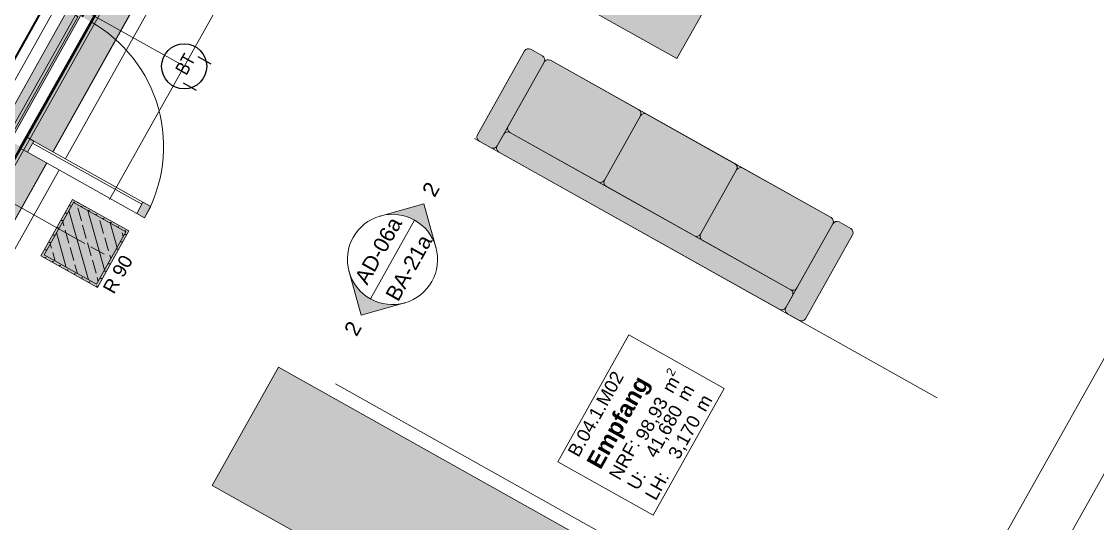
# Model space of a CAD drawing. Header units: metres. Extents: x -36 to 59, y 39 to 183.
# Drawn here: x -17.32 to -10.17, y 125.76 to 129.1 of the extents above; entities that cross this region are included whole.
import ezdxf

# ---------------------------------------------------------------- set-up
doc = ezdxf.new("R2010")
doc.units = ezdxf.units.M
doc.header["$MEASUREMENT"] = 0
for name, pattern in [('Achse', [0.0023, 0.0015, -0.0008]), ('Punktlinie', [0.0035, 0, -0.0035]), ('Strichlinie-über-Schnitt', [0.0023, 0.0008, -0.0015]), ('Strichlinie_ eng', [0.0023, 0.0015, -0.0008]), ('Strichpunktlinie', [0.006703, 0.003528, -0.001764, 0, -0.001411]), ('Wipeout_Contour', [1, 0, -1])]:
    doc.linetypes.add(name, pattern=pattern)
for name, color, linetype in [('00  Raster', 7, 'Continuous'), ('00  Raster Ausbau', 7, 'Continuous'), ('10  Decken', 7, 'Continuous'), ('10  Fassade', 7, 'Continuous'), ('10  Fassade_Deckschraffur', 7, 'Continuous'), ('10  Fassade_Schnittschraffur', 7, 'Continuous'), ('10  Stützen', 7, 'Continuous'), ('10  Stützen_Schnittschraffur', 7, 'Continuous'), ('10  Wand Massiv_Deckschraffur', 7, 'Continuous'), ('10  Wand Massiv_Fenster', 7, 'Continuous'), ('20  Absturzsicherung', 7, 'Continuous'), ('20  Möbel', 7, 'Continuous'), ('20  Möbel_Deckschraffur', 7, 'Continuous'), ('20  TGA - Revi+BT', 7, 'Continuous'), ('20  Wand Leichtbau', 7, 'Continuous'), ('40  Text Brandschutz', 7, 'Continuous'), ('40 Text Ausbau 1_50', 7, 'Continuous'), ('50  NUF - Raumstempel', 7, 'Continuous'), ('50 NUF - Raumstempel MIETERAUSBAU', 7, 'Continuous'), ('Neubau_20  Boden Aufbauten', 7, 'Continuous'), ('Neubau_20  Decke Abhangdecke', 7, 'Continuous'), ('Neubau_20  TGA - Revi+BT', 7, 'Continuous'), ('Neubau_40 Text Ausbau 1_50', 7, 'Continuous'), ('Neubau_50 NUF - Raumstempel MIETERAUSBAU', 7, 'Continuous')]:
    doc.layers.add(name, color=color, linetype=linetype)
doc.styles.add('ERSTELLTER_STIL_1', font='')
doc.styles.add('ERSTELLTER_STIL_2', font='')
doc.styles.add('ERSTELLTER_STIL_3', font='')
doc.styles.get('ERSTELLTER_STIL_1').set_extended_font_data('Arial')
doc.styles.get('ERSTELLTER_STIL_2').set_extended_font_data('Arial', bold=True)
doc.styles.get('ERSTELLTER_STIL_3').set_extended_font_data('Arial Narrow')

msp = doc.modelspace()

# ---------------------------------------------------------------- linework, layer by layer
at = {"layer": 'Neubau_20  Boden Aufbauten', "color": 7, "linetype": 'Continuous', "lineweight": 13, "ltscale": 1000, "flags": 128}
msp.add_lwpolyline([(-5.8407, 133.7342), (-11.8253, 137.0874), (-11.8069, 137.1201), (-12.0559, 137.2596), (-18.6544, 125.4821), (-16.3427, 124.1868), (-16.6653, 123.611), (-16.8022, 123.6878), (-20.9522, 116.2812), (-16.9374, 114.0317)], dxfattribs=at)
at = {"layer": 'Neubau_50 NUF - Raumstempel MIETERAUSBAU', "color": 7, "linetype": 'Continuous', "lineweight": 13, "ltscale": 1000}
msp.add_line((-13.755, 126.1698), (-13.121, 125.8145), dxfattribs=at)

# ---------------------------------------------------------------- texts
at = {"layer": '50 NUF - Raumstempel MIETERAUSBAU', "color": 7, "linetype": 'Continuous', "lineweight": 18, "char_height": 0.0875, "attachment_point": 1, "rotation": 60.73796, "style": 'ERSTELLTER_STIL_1'}
for s, insert in [('\\A1;{\\pqj;\\pt0;\\fArial|b0|i0|c0|p38;U: }', (-13.3002, 126.0163)), ('\\A1;{\\pqj;\\pt0;\\fArial|b0|i0|c0|p38;LH: }', (-13.1803, 125.9491))]:
    msp.add_mtext(s, dxfattribs=dict(at, insert=insert))

# ---------------------------------------------------------------- next in the draw order: wipeouts: each hides what was drawn before it
at = {"color": 254, "linetype": 'Wipeout_Contour', "lineweight": 0, "ltscale": 578.896248}
msp.add_wipeout([(1.5068, 161.8649), (-18.3925, 126.3498), (-18.2219, 126.2542), (1.6769, 161.7686)], dxfattribs=at).dxf.layer = '10  Fassade_Deckschraffur'

# ---------------------------------------------------------------- next in the draw order: texts
at = {"layer": '50 NUF - Raumstempel MIETERAUSBAU', "color": 7, "linetype": 'Continuous', "lineweight": 18, "insert": (-13.4202, 126.0835), "char_height": 0.0875, "attachment_point": 1, "rotation": 60.73796, "style": 'ERSTELLTER_STIL_1'}
msp.add_mtext('\\A1;{\\pqj;\\pt0;\\fArial|b0|i0|c0|p38;NRF: }', dxfattribs=at)

# ---------------------------------------------------------------- next in the draw order: wipeouts: each hides what was drawn before it
at = {"color": 254, "linetype": 'Wipeout_Contour', "lineweight": 0, "ltscale": 579.75037}
msp.add_wipeout([(1.2236, 162.0253), (-18.6764, 126.5088), (-18.6188, 126.4766), (1.2811, 161.9927)], dxfattribs=at).dxf.layer = '10  Fassade_Deckschraffur'

# ---------------------------------------------------------------- next in the draw order: wipeouts: each hides what was drawn before it
at = {"color": 254, "linetype": 'Wipeout_Contour', "lineweight": 0, "ltscale": 579.478914}
msp.add_wipeout([(-18.4602, 126.3877), (1.4393, 161.9032), (1.2811, 161.9927), (-18.6188, 126.4766)], dxfattribs=at).dxf.layer = '10  Fassade_Deckschraffur'

# ---------------------------------------------------------------- next in the draw order: wipeouts: each hides what was drawn before it
at = {"color": 254, "linetype": 'Wipeout_Contour', "lineweight": 0, "ltscale": 579.276268}
msp.add_wipeout([(1.4393, 161.9032), (-18.4602, 126.3877), (-18.4575, 126.3862), (1.4419, 161.9017)], dxfattribs=at).dxf.layer = '10  Fassade_Deckschraffur'

# ---------------------------------------------------------------- next in the draw order: wipeouts: each hides what was drawn before it
at = {"color": 254, "linetype": 'Wipeout_Contour', "lineweight": 0, "ltscale": 579.199343}
msp.add_wipeout([(1.4446, 161.9001), (-18.4548, 126.3847), (-18.4016, 126.3549), (1.4977, 161.8701)], dxfattribs=at).dxf.layer = '10  Fassade_Deckschraffur'

# ---------------------------------------------------------------- next in the draw order: wipeouts: each hides what was drawn before it
at = {"color": 254, "linetype": 'Wipeout_Contour', "lineweight": 0, "ltscale": 579.127053}
msp.add_wipeout([(-18.3972, 126.3524), (1.5021, 161.8676), (1.4977, 161.8701), (-18.4016, 126.3549)], dxfattribs=at).dxf.layer = '10  Fassade_Deckschraffur'

# ---------------------------------------------------------------- next in the draw order: wipeouts: each hides what was drawn before it
at = {"color": 254, "linetype": 'Wipeout_Contour', "lineweight": 0, "ltscale": 579.115676}
msp.add_wipeout([(1.5021, 161.8676), (-18.3972, 126.3524), (-18.3925, 126.3498), (1.5068, 161.8649)], dxfattribs=at).dxf.layer = '10  Fassade_Deckschraffur'

# ---------------------------------------------------------------- next in the draw order: hatches: boundary and pattern name
at = {"layer": '10  Wand Massiv_Deckschraffur', "linetype": 'Continuous', "lineweight": 0, "true_color": 0xffffff}
msp.add_hatch(color=7, dxfattribs=at).paths.add_polyline_path([(-18.2218, 126.2542), (1.677, 161.7686), (1.3506, 161.9533), (-18.549, 126.4375)])
at = {"layer": '20  Möbel', "linetype": 'Continuous', "lineweight": 0, "true_color": 0xffffff}
for points in [[(-13.8457, 128.8286, 0.414214), (-13.8572, 128.8695), (-13.9357, 128.9134, 0.414214), (-13.9766, 128.9019), (-14.2894, 128.3436, 0.414214), (-14.2779, 128.3028), (-14.1994, 128.2588, 0.414214), (-14.1586, 128.2703)], [(-11.9265, 127.7533, 0.414214), (-11.938, 127.7941), (-13.8049, 128.8401, 0.414214), (-13.8457, 128.8286), (-14.0999, 128.375), (-12.1806, 127.2996)], [(-12.1806, 127.2996), (-14.0999, 128.375), (-14.1586, 128.2703, 0.414214), (-14.147, 128.2295), (-12.2801, 127.1834, 0.414214), (-12.2393, 127.1949)], [(-11.7956, 127.6799, 0.414214), (-11.8071, 127.7208), (-11.8856, 127.7648, 0.414214), (-11.9265, 127.7533), (-12.2393, 127.1949, 0.414214), (-12.2278, 127.1541), (-12.1493, 127.1101, 0.414214), (-12.1084, 127.1216)]]:
    msp.add_hatch(color=7, dxfattribs=at).paths.add_polyline_path(points)
at = {"layer": '20  Möbel_Deckschraffur', "linetype": 'Continuous', "lineweight": 0, "true_color": 0xffffff}
for points in [[(-12.7189, 129.2883), (-13.4168, 129.6794), (-13.6612, 129.2432), (-12.9633, 128.8521)], [(-13.6101, 124.6445), (-13.1702, 125.4297), (-15.6129, 126.7983), (-16.0528, 126.0132)]]:
    msp.add_hatch(color=7, dxfattribs=at).paths.add_polyline_path(points)
at = {"layer": 'Neubau_40 Text Ausbau 1_50', "linetype": 'Continuous', "lineweight": 0, "true_color": 0x000000}
for points in [[(-14.936, 127.8044, -0.414214), (-14.5658, 127.597), (-14.6472, 127.8857)], [(-14.7732, 127.2268, -0.414214), (-15.1433, 127.4342), (-15.062, 127.1455)]]:
    msp.add_hatch(color=18, dxfattribs=at).paths.add_polyline_path(points)

# ---------------------------------------------------------------- next in the draw order: linework, layer by layer
at = {"layer": '10  Decken', "color": 7, "linetype": 'Punktlinie', "lineweight": 13, "ltscale": 1000, "flags": 128}
msp.add_lwpolyline([(1.6639, 161.776), (-18.7726, 125.3019), (-16.6353, 124.1043), (-21.0101, 116.2964), (-22.973, 117.3962), (-23.0952, 117.1781), (-10.2099, 109.9585), (-9.9704, 110.3859), (-3.4571, 122.0106), (-0.8442, 120.5466), (0.5391, 119.7715)], dxfattribs=at)
at = {"layer": '10  Fassade', "color": 7, "linetype": 'Strichpunktlinie', "lineweight": 13, "ltscale": 1000}
msp.add_line((-18.3745, 126.3397), (1.5247, 161.8548), dxfattribs=at)
at = {"layer": '10  Fassade', "color": 7, "linetype": 'Continuous', "lineweight": 18, "ltscale": 1000, "flags": 128}
for points in [[(-18.6764, 126.5088), (1.2236, 162.0253)], [(-18.6188, 126.4766), (1.2811, 161.9927)], [(-18.4602, 126.3877), (1.4393, 161.9032)], [(-18.4575, 126.3862), (1.4419, 161.9017)], [(-18.4548, 126.3847), (1.4446, 161.9001)], [(-18.4016, 126.3549), (1.4977, 161.8701)], [(-18.3972, 126.3524), (1.5021, 161.8676)], [(-18.3925, 126.3498), (1.5068, 161.8649)], [(-18.2219, 126.2542), (1.6769, 161.7686)]]:
    msp.add_lwpolyline(points, dxfattribs=at)
at = {"layer": '10  Fassade', "color": 7, "linetype": 'Strichlinie_ eng', "lineweight": 18, "ltscale": 1000, "flags": 128}
for points in [[(1.4333, 161.9065), (1.0653, 161.2497), (0.9101, 160.9727), (0.4643, 160.1771), (0.2502, 159.795), (-0.2545, 158.8942), (-0.4097, 158.6172), (-0.8555, 157.8216), (-1.0696, 157.4395), (-1.5743, 156.5388), (-1.7294, 156.2618), (-2.1752, 155.4662), (-2.3893, 155.0841), (-2.894, 154.1833), (-3.0492, 153.9063), (-3.495, 153.1107), (-3.7091, 152.7286), (-4.2138, 151.8278), (-4.369, 151.5509), (-4.8148, 150.7552), (-5.0289, 150.3731), (-5.5336, 149.4724), (-5.6888, 149.1954), (-6.1346, 148.3998), (-6.3487, 148.0177), (-6.8533, 147.1169), (-7.0085, 146.8399), (-7.4543, 146.0443), (-7.6684, 145.6622), (-8.1731, 144.7615), (-8.3283, 144.4845), (-8.7741, 143.6889), (-8.9882, 143.3067), (-9.4929, 142.406), (-9.6481, 142.129), (-10.0939, 141.3334), (-10.308, 140.9513), (-10.8127, 140.0505), (-10.9679, 139.7736), (-11.4136, 138.9779), (-11.6277, 138.5958), (-12.1324, 137.6951), (-12.2876, 137.4181), (-12.7334, 136.6225), (-12.9475, 136.2404), (-13.4522, 135.3396), (-13.6074, 135.0626), (-14.0532, 134.267), (-14.2673, 133.8849), (-14.772, 132.9842), (-14.9272, 132.7072), (-15.373, 131.9115), (-15.5871, 131.5294), (-16.0917, 130.6287), (-16.2469, 130.3517), (-16.6927, 129.5561), (-16.9068, 129.174), (-17.4115, 128.2732), (-17.5667, 127.9962), (-18.0125, 127.2006), (-18.4661, 126.391)], [(1.4986, 161.8696), (1.1307, 161.213), (0.9755, 160.9361), (0.5297, 160.1404), (0.3156, 159.7583), (-0.189, 158.8576), (-0.3442, 158.5806), (-0.79, 157.785), (-1.0041, 157.4029), (-1.5088, 156.5021), (-1.664, 156.2251), (-2.1098, 155.4295), (-2.3239, 155.0474), (-2.8286, 154.1467), (-2.9838, 153.8697), (-3.4296, 153.074), (-3.6437, 152.6919), (-4.1484, 151.7912), (-4.3036, 151.5142), (-4.7494, 150.7186), (-4.9634, 150.3365), (-5.4681, 149.4357), (-5.6233, 149.1587), (-6.0691, 148.3631), (-6.2832, 147.981), (-6.7879, 147.0803), (-6.9431, 146.8033), (-7.3889, 146.0077), (-7.603, 145.6255), (-8.1077, 144.7248), (-8.2629, 144.4478), (-8.7087, 143.6522), (-8.9228, 143.2701), (-9.4275, 142.3693), (-9.5827, 142.0924), (-10.0284, 141.2967), (-10.2425, 140.9146), (-10.7472, 140.0139), (-10.9024, 139.7369), (-11.3482, 138.9413), (-11.5623, 138.5592), (-12.067, 137.6584), (-12.2222, 137.3814), (-12.668, 136.5858), (-12.8821, 136.2037), (-13.3868, 135.303), (-13.542, 135.026), (-13.9878, 134.2303), (-14.2019, 133.8482), (-14.7065, 132.9475), (-14.8617, 132.6705), (-15.3075, 131.8749), (-15.5216, 131.4928), (-16.0263, 130.592), (-16.1815, 130.315), (-16.6273, 129.5194), (-16.8414, 129.1373), (-17.3461, 128.2366), (-17.5013, 127.9596), (-17.9471, 127.164), (-18.4007, 126.3544)]]:
    msp.add_lwpolyline(points, dxfattribs=at)
at = {"layer": '10  Wand Massiv_Fenster', "color": 7, "linetype": 'Continuous', "lineweight": 13, "ltscale": 1000}
for p, q in [((1.3506, 161.9533), (-18.549, 126.4375)), ((1.677, 161.7686), (-18.2218, 126.2542))]:
    msp.add_line(p, q, dxfattribs=at)
at = {"layer": '20  Möbel', "color": 7, "linetype": 'Continuous', "lineweight": 13, "ltscale": 1000}
for p, q in [((-13.9766, 128.9019), (-14.2894, 128.3436)), ((-13.8572, 128.8695), (-13.9357, 128.9134)), ((-14.1586, 128.2703), (-13.8457, 128.8286)), ((-13.8457, 128.8286), (-14.0852, 128.4011)), ((-13.8457, 128.8286), (-14.0852, 128.4011)), ((-13.2175, 128.511), (-13.8049, 128.8401)), ((-11.938, 127.7941), (-13.8049, 128.8401)), ((-13.206, 128.4702), (-13.4455, 128.0427)), ((-13.4455, 128.0427), (-13.206, 128.4702)), ((-12.5777, 128.1525), (-13.1651, 128.4817)), ((-14.1146, 128.3488), (-14.1586, 128.2703)), ((-14.0737, 128.3603), (-13.4863, 128.0312)), ((-14.0737, 128.3603), (-12.2068, 127.3143)), ((-12.2068, 127.3143), (-14.0737, 128.3603)), ((-14.2779, 128.3028), (-14.1994, 128.2588)), ((-14.147, 128.2295), (-12.2801, 127.1834)), ((-12.5662, 128.1117), (-12.8057, 127.6842)), ((-12.8057, 127.6842), (-12.5662, 128.1117)), ((-11.938, 127.7941), (-12.5254, 128.1232)), ((-13.434, 128.0019), (-12.8466, 127.6727)), ((-11.9265, 127.7533), (-12.2393, 127.1949)), ((-12.166, 127.3258), (-11.9265, 127.7533)), ((-12.166, 127.3258), (-11.9265, 127.7533)), ((-11.8071, 127.7208), (-11.8856, 127.7648)), ((-12.7942, 127.6434), (-12.2068, 127.3143)), ((-12.1084, 127.1216), (-11.7956, 127.6799)), ((-12.2393, 127.1949), (-12.1953, 127.2734)), ((-12.2278, 127.1541), (-12.1493, 127.1101))]:
    msp.add_line(p, q, dxfattribs=at)
at = {"layer": '20  Möbel', "color": 7, "linetype": 'Continuous', "lineweight": 13, "ltscale": 1000, "flags": 128}
for points in [[(-12.7189, 129.2883), (-13.4168, 129.6794), (-13.6612, 129.2432), (-12.9633, 128.8521)], [(-13.6101, 124.6445), (-16.0528, 126.0132), (-15.6129, 126.7983), (-13.1702, 125.4297)]]:
    msp.add_lwpolyline(points, close=True, dxfattribs=at)
at = {"layer": '20  Möbel', "color": 7, "linetype": 'Continuous', "lineweight": 13, "ltscale": 1000}
for centre, start, end in [((-13.9504, 128.8873), 60.73796, 150.73796), ((-13.8719, 128.8433), 330.73796, 60.73796), ((-13.8195, 128.814), 60.73796, 150.73796), ((-13.8195, 128.814), 60.73796, 150.73796), ((-13.2321, 128.4848), 330.73796, 60.73796), ((-13.1798, 128.4555), 60.73796, 150.73796), ((-14.0884, 128.3341), 60.73796, 150.73796), ((-14.0591, 128.3865), 150.73796, 240.73796), ((-14.0591, 128.3865), 150.73796, 240.73796), ((-14.2632, 128.3289), 150.73796, 240.73796), ((-14.1847, 128.285), 240.73796, 330.73796), ((-14.1324, 128.2556), 150.73796, 240.73796), ((-12.5924, 128.1264), 330.73796, 60.73796), ((-12.54, 128.097), 60.73796, 150.73796), ((-13.4717, 128.0574), 240.73796, 330.73796), ((-13.4193, 128.028), 150.73796, 240.73796), ((-11.9526, 127.7679), 330.73796, 60.73796), ((-11.9526, 127.7679), 330.73796, 60.73796), ((-11.9003, 127.7386), 60.73796, 150.73796), ((-11.8218, 127.6946), 330.73796, 60.73796), ((-12.8319, 127.6989), 240.73796, 330.73796), ((-12.7796, 127.6696), 150.73796, 240.73796), ((-12.1921, 127.3404), 240.73796, 330.73796), ((-12.1921, 127.3404), 240.73796, 330.73796), ((-12.2215, 127.2881), 330.73796, 60.73796), ((-12.2655, 127.2096), 240.73796, 330.73796), ((-12.2131, 127.1803), 150.73796, 240.73796), ((-12.1346, 127.1363), 240.73796, 330.73796)]:
    msp.add_arc(centre, 0.03, start, end, dxfattribs=at)
at = {"layer": '20  Wand Leichtbau', "color": 7, "linetype": 'Strichlinie-über-Schnitt', "lineweight": 18, "ltscale": 1000, "flags": 128}
msp.add_lwpolyline([(-8.4912, 129.0037), (-13.7593, 119.6014)], dxfattribs=at)
msp.add_lwpolyline([(-8.4912, 129.0037), (-13.7593, 119.6014)], dxfattribs=at)
at = {"layer": 'Neubau_20  Decke Abhangdecke', "color": 7, "linetype": 'Continuous', "lineweight": 13, "ltscale": 1000, "flags": 128}
msp.add_lwpolyline([(-18.5789, 125.4226), (-16.3631, 124.1811), (-16.3557, 124.1941), (-12.4212, 121.9896), (-7.1238, 131.4442), (-9.1608, 132.5855), (-10.5172, 130.1646), (-14.1028, 132.1736), (-14.1773, 132.0406), (-14.5524, 132.2508), (-14.4596, 132.4165), (-14.6122, 132.5021)], close=True, dxfattribs=at)
at = {"layer": 'Neubau_20  TGA - Revi+BT', "color": 1, "linetype": 'Continuous', "lineweight": 25, "ltscale": 1000}
for p, q in [((-16.0597, 128.814), (-16.147, 128.8628)), ((-16.1575, 128.6395), (-16.2447, 128.6884))]:
    msp.add_line(p, q, dxfattribs=at)
msp.add_circle((-16.2395, 128.8), 0.15, dxfattribs=at)
at = {"layer": 'Neubau_40 Text Ausbau 1_50', "color": 7, "linetype": 'Continuous', "lineweight": 13, "ltscale": 1000}
for p, q in [((-14.936, 127.8044), (-14.6472, 127.8857)), ((-14.6472, 127.8857), (-14.5658, 127.597)), ((-15.0012, 127.2539), (-14.708, 127.7773)), ((-15.062, 127.1455), (-15.1433, 127.4342)), ((-14.7732, 127.2268), (-15.062, 127.1455))]:
    msp.add_line(p, q, dxfattribs=at)
for start, end in [(105.73796, 195.73796), (15.73796, 105.73796), (285.73796, 15.73796), (195.73796, 285.73796)]:
    msp.add_arc((-14.8546, 127.5156), 0.3, start, end, dxfattribs=at)
for p in [(-14.936, 127.8044), (-14.5658, 127.597), (-15.1433, 127.4342), (-14.7732, 127.2268)]:
    msp.add_point(p, dxfattribs=at)
at = {"layer": 'Neubau_50 NUF - Raumstempel MIETERAUSBAU', "color": 7, "linetype": 'Continuous', "lineweight": 13, "ltscale": 1000}
for p, q in [((-13.2823, 127.0134), (-13.755, 126.1698)), ((-12.6483, 126.6581), (-13.2823, 127.0134)), ((-13.121, 125.8145), (-12.6483, 126.6581))]:
    msp.add_line(p, q, dxfattribs=at)

# ---------------------------------------------------------------- next in the draw order: texts
at = {"layer": '20  TGA - Revi+BT', "color": 1, "linetype": 'Continuous', "lineweight": 25, "insert": (-16.1998, 128.8717), "char_height": 0.09, "attachment_point": 6, "rotation": 60.73778, "style": 'ERSTELLTER_STIL_3'}
msp.add_mtext('\\A1;{\\pqr;\\fArial Narrow|b0|i0|c0|p38;BT }', dxfattribs=at)
at = {"layer": '40  Text Brandschutz', "color": 7, "linetype": 'Continuous', "lineweight": 13, "insert": (-16.7853, 127.3234), "char_height": 0.09, "attachment_point": 1, "rotation": 60.73796, "style": 'ERSTELLTER_STIL_1'}
msp.add_mtext('\\A1;{\\pql;\\pt0,1;\\fArial|b0|i0|c0|p38;R 90\\fArial|b0|i0|c0|p38;\\fArial|b0|i0|c0|p38;\\fArial|b0|i0|c0|p38;\\fArial|b0|i0|c0|p38;\\fArial|b0|i0|c0|p38;\\fArial|b0|i0|c0|p38;\\fArial|b0|i0|c0|p38;\\fArial|b0|i0|c0|p38;\\fArial|b0|i0|c0|p38;\\fArial|b0|i0|c0|p38;\\fArial|b0|i0|c0|p38;\\fArial|b0|i0|c0|p38;\\fArial|b0|i0|c0|p38;\\fArial|b0|i0|c0|p38;\\fArial|b0|i0|c0|p38;\\fArial|b0|i0|c0|p38;\\fArial|b0|i0|c0|p38;\\fArial|b0|i0|c0|p38;\\fArial|b0|i0|c0|p38;\\fArial|b0|i0|c0|p38;\\fArial|b0|i0|c0|p38;\\fArial|b0|i0|c0|p38;\\fArial|b0|i0|c0|p38;\\fArial|b0|i0|c0|p38;\\fArial|b0|i0|c0|p38;\\fArial|b0|i0|c0|p38;\\fArial|b0|i0|c0|p38;\\fArial|b0|i0|c0|p38;\\fArial|b0|i0|c0|p38;\\fArial|b0|i0|c0|p38;\\fArial|b0|i0|c0|p38;\\fArial|b0|i0|c0|p38;\\fArial|b0|i0|c0|p38;\\fArial|b0|i0|c0|p38;\\fArial|b0|i0|c0|p38;\\fArial|b0|i0|c0|p38;\\fArial|b0|i0|c0|p38;\\fArial|b0|i0|c0|p38;\\fArial|b0|i0|c0|p38;\\fArial|b0|i0|c0|p38;\\fArial|b0|i0|c0|p38;\\fArial|b0|i0|c0|p38;\\fArial|b0|i0|c0|p38;\\fArial|b0|i0|c0|p38;\\fArial|b0|i0|c0|p38;\\fArial|b0|i0|c0|p38;\\fArial|b0|i0|c0|p38;}', dxfattribs=at)
at = {"layer": '40 Text Ausbau 1_50', "color": 7, "linetype": 'Continuous', "lineweight": 13, "char_height": 0.1016, "attachment_point": 4, "rotation": 60.73796, "style": 'ERSTELLTER_STIL_1'}
for s, insert in [('\\A1;{\\pql;\\fArial|b0|i0|c0|p38;2}', (-14.6192, 127.9477)), ('\\A1;{\\pql;\\fArial|b0|i0|c0|p38;AD-06a}', (-15.0664, 127.3643)), ('\\A1;{\\pql;\\fArial|b0|i0|c0|p38;BA-21a}', (-14.8615, 127.2538)), ('\\A1;{\\pql;\\fArial|b0|i0|c0|p38;2}', (-15.1378, 127.022))]:
    msp.add_mtext(s, dxfattribs=dict(at, insert=insert))
at = {"layer": '50 NUF - Raumstempel MIETERAUSBAU', "color": 7, "linetype": 'Continuous', "lineweight": 18, "attachment_point": 1, "rotation": 60.73796}
for s, insert, char_height, style in [('\\A1;{\\pql;\\pt0,0.1;\\fArial|b0|i0|c0|p38;98,93\\fArial|b0|i0|c0|p38;\\A1{\\H.66x;\\S^  ;}\\fArial|b0|i0|c0|p38; m\\fArial|b0|i0|c0|p38;\\A1{\\H.66x;\\S2^  ;}}', (-13.2669, 126.3571), 0.0875, 'ERSTELLTER_STIL_1'), ('\\A1;{\\pql;\\pt0;\\fArial|b0|i0|c0|p38;B.04.1.M02}', (-13.6944, 126.2371), 0.0875, 'ERSTELLTER_STIL_1'), ('\\A1;{\\pqj;\\pt0;\\fArial|b1|i0|c0|p38;Empfang}', (-13.5694, 126.1671), 0.1125, 'ERSTELLTER_STIL_2'), ('\\A1;{\\pql;\\pt0,0.1;\\fArial|b0|i0|c0|p38;41,680\\fArial|b0|i0|c0|p38;\\A1{\\H.66x;\\S^  ;}\\fArial|b0|i0|c0|p38; m\\fArial|b0|i0|c0|p38;\\A1{\\H.66x;\\S^  ;}}', (-13.1796, 126.2316), 0.0875, 'ERSTELLTER_STIL_1'), ('\\A1;{\\pql;\\pt0,0.1;\\fArial|b0|i0|c0|p38;3,170\\fArial|b0|i0|c0|p38;\\A1{\\H.66x;\\S^  ;}\\fArial|b0|i0|c0|p38; m\\fArial|b0|i0|c0|p38;\\A1{\\H.66x;\\S^  ;}}', (-13.0272, 126.2223), 0.0875, 'ERSTELLTER_STIL_1')]:
    msp.add_mtext(s, dxfattribs=dict(at, insert=insert, char_height=char_height, style=style))

# ---------------------------------------------------------------- next in the draw order: wipeouts: each hides what was drawn before it
at = {"color": 254, "linetype": 'Wipeout_Contour', "lineweight": 0, "ltscale": 519.345908}
msp.add_wipeout([(-17.3947, 128.3033), (-17.3292, 128.2667), (-16.8634, 129.0981), (-16.9288, 129.1347)], dxfattribs=at).dxf.layer = '10  Fassade_Deckschraffur'

# ---------------------------------------------------------------- next in the draw order: linework, layer by layer
at = {"layer": '10  Fassade', "color": 7, "linetype": 'Continuous', "lineweight": 18, "ltscale": 1000, "flags": 128}
for points in [[(-16.9288, 129.1347), (-17.3947, 128.3033)], [(-16.8634, 129.0981), (-17.3292, 128.2667)]]:
    msp.add_lwpolyline(points, dxfattribs=at)

# ---------------------------------------------------------------- next in the draw order: wipeouts: each hides what was drawn before it
at = {"color": 254, "linetype": 'Wipeout_Contour', "lineweight": 0, "ltscale": 516.695778}
msp.add_wipeout([(-17.2401, 128.3029), (-17.2817, 128.2288), (-16.5553, 127.8218), (-16.5138, 127.896)], dxfattribs=at).dxf.layer = '10  Fassade_Schnittschraffur'

# ---------------------------------------------------------------- next in the draw order: hatches: boundary and pattern name
at = {"layer": '10  Fassade_Schnittschraffur', "linetype": 'Continuous', "lineweight": 0, "true_color": 0xffffff}
for points in [[(-17.2925, 128.3323), (-17.334, 128.2581), (-17.2817, 128.2288), (-17.2401, 128.3029)], [(-16.5138, 127.896), (-16.5553, 127.8218), (-16.503, 127.7925), (-16.4614, 127.8666)]]:
    msp.add_hatch(color=7, dxfattribs=at).paths.add_polyline_path(points)
at = {"layer": '10  Stützen_Schnittschraffur', "linetype": 'Continuous', "lineweight": 0, "true_color": 0xffffff}
h = msp.add_hatch(color=7, dxfattribs=at)
h.paths.add_polyline_path([(-17.192, 127.5398), (-16.8169, 127.3297), (-16.6067, 127.7048), (-16.9818, 127.915)])
h.paths.add_polyline_path([(-17.1716, 127.5456), (-16.9761, 127.8945), (-16.6271, 127.699), (-16.8226, 127.3501)], flags=0)
at = {"layer": '10  Stützen_Schnittschraffur', "linetype": 'Continuous', "lineweight": 13, "true_color": 0x000100}
h = msp.add_hatch(dxfattribs=at)
h.set_pattern_fill('Gips_0002', color=98, style=0, pattern_type=2)
h.set_pattern_definition([(87.605446, (0, 0), (-0.02497817, 0.001044517), [0, -0.025])])
h.paths.add_polyline_path([(-17.192, 127.5398), (-16.8169, 127.3297), (-16.6067, 127.7048), (-16.9818, 127.915)])
h.paths.add_polyline_path([(-17.1716, 127.5456), (-16.9761, 127.8945), (-16.6271, 127.699), (-16.8226, 127.3501)], flags=0)
at = {"layer": '10  Stützen_Schnittschraffur', "linetype": 'Continuous', "lineweight": 0, "true_color": 0xffffff}
msp.add_hatch(color=7, dxfattribs=at).paths.add_polyline_path([(-16.8226, 127.3501), (-16.6271, 127.699), (-16.9761, 127.8945), (-17.1716, 127.5456)])
at = {"layer": '10  Stützen_Schnittschraffur', "linetype": 'Continuous', "lineweight": 13, "true_color": 0x000100}
h = msp.add_hatch(dxfattribs=at)
h.set_pattern_fill('Beton__Stahlbeton_0002', color=98, style=0, pattern_type=2)
h.set_pattern_definition([(285.738, (-17.17158, 127.54559), (0.115501, 0.032549), []), (285.738, (-17.22933, 127.52932), (0.115501, 0.032549), [0.09, -0.03])])
h.paths.add_polyline_path([(-16.8226, 127.3501), (-16.6271, 127.699), (-16.9761, 127.8945), (-17.1716, 127.5456)])

# ---------------------------------------------------------------- next in the draw order: linework, layer by layer
at = {"layer": '10  Fassade', "color": 7, "linetype": 'Continuous', "lineweight": 18, "ltscale": 1000}
for p, q in [((-17.2475, 128.2899), (-16.5211, 127.8829)), ((-17.2401, 128.3029), (-16.5138, 127.896)), ((-17.2817, 128.2288), (-16.5553, 127.8218))]:
    msp.add_line(p, q, dxfattribs=at)
at = {"layer": '10  Fassade', "color": 7, "linetype": 'Continuous', "lineweight": 18, "ltscale": 1000, "flags": 128}
for points in [[(-17.2925, 128.3323), (-17.2401, 128.3029), (-17.2817, 128.2288), (-17.334, 128.2581)], [(-17.2401, 128.3029), (-16.5138, 127.896), (-16.5553, 127.8218), (-17.2817, 128.2288)], [(-16.5138, 127.896), (-16.4614, 127.8666), (-16.503, 127.7925), (-16.5553, 127.8218)]]:
    msp.add_lwpolyline(points, close=True, dxfattribs=at)
at = {"layer": '10  Fassade', "color": 7, "linetype": 'Continuous', "lineweight": 13, "ltscale": 1000}
msp.add_arc((-17.3291, 128.2668), 0.9526, 330.13651, 60.73796, dxfattribs=at)
at = {"layer": '10  Stützen', "color": 7, "linetype": 'Continuous', "lineweight": 13, "ltscale": 1000, "flags": 128}
for points in [[(-17.192, 127.5398), (-16.8169, 127.3297), (-16.6067, 127.7048), (-16.9818, 127.915)], [(-16.8226, 127.3501), (-16.6271, 127.699), (-16.9761, 127.8945), (-17.1716, 127.5456)]]:
    msp.add_lwpolyline(points, close=True, dxfattribs=at)
at = {"layer": '50  NUF - Raumstempel', "color": 7, "linetype": 'Punktlinie', "lineweight": 13, "ltscale": 1000, "flags": 128}
msp.add_lwpolyline([(-10.0359, 110.1647), (-20.9522, 116.2812), (-16.4992, 124.2287), (-18.674, 125.4472), (-12.0678, 137.2376), (-11.8323, 137.1056), (-11.9129, 136.9617), (-11.5378, 136.7515), (-11.4571, 136.8954), (-6.3493, 134.0335), (-6.4299, 133.8895), (-6.0548, 133.6794), (-5.9741, 133.8233), (-5.8127, 133.7329), (-8.4694, 128.9914), (-4.7748, 126.9213), (-5.4078, 125.7916), (-2.4722, 124.1468), (-3.7407, 121.8829), (-3.5348, 121.7676)], close=True, dxfattribs=at)

# ---------------------------------------------------------------- next in the draw order: wipeouts: each hides what was drawn before it
at = {"color": 254, "linetype": 'Wipeout_Contour', "lineweight": 0, "ltscale": 517.383915}
msp.add_wipeout([(-17.1195, 129.2874), (-17.123, 129.2894), (-18.4379, 126.9426), (-18.4344, 126.9407)], dxfattribs=at).dxf.layer = '10  Fassade_Deckschraffur'

# ---------------------------------------------------------------- next in the draw order: hatches: boundary and pattern name
at = {"layer": '20  Absturzsicherung', "linetype": 'Continuous', "lineweight": 0, "true_color": 0xffffff}
msp.add_hatch(color=7, dxfattribs=at).paths.add_polyline_path([(-17.4184, 128.3275), (-17.4009, 128.3177), (-16.9458, 129.1299), (-16.9633, 129.1397)])

# ---------------------------------------------------------------- next in the draw order: linework, layer by layer
at = {"layer": '00  Raster', "color": 7, "linetype": 'Strichpunktlinie', "lineweight": 13, "ltscale": 1000}
for p, q in [((-23.386, 116.0453), (2.099, 161.5296)), ((0.6377, 119.9455), (-19.0305, 130.9657)), ((-0.2862, 118.3139), (-19.9527, 129.3331))]:
    msp.add_line(p, q, dxfattribs=at)
at = {"layer": '00  Raster', "color": 5, "linetype": 'Strichpunktlinie', "lineweight": 13, "ltscale": 1000}
msp.add_line((-17.9562, 112.8782), (7.5682, 158.4329), dxfattribs=at)
at = {"layer": '00  Raster Ausbau', "color": 9, "linetype": 'Achse', "lineweight": 18, "ltscale": 1000}
msp.add_line((-17.1118, 129.2888), (-16.2395, 128.8), dxfattribs=at)
at = {"layer": '00  Raster Ausbau', "color": 251, "linetype": 'Achse', "lineweight": 18, "ltscale": 1000, "true_color": 0x5f5f5f}
msp.add_line((-17.7717, 128.1111), (-16.8993, 127.6223), dxfattribs=at)
at = {"layer": '10  Fassade', "color": 7, "linetype": 'Continuous', "lineweight": 25, "ltscale": 1000, "flags": 128}
for points in [[(-18.4379, 126.9426), (-17.123, 129.2894)], [(-18.4344, 126.9407), (-17.1195, 129.2874)]]:
    msp.add_lwpolyline(points, dxfattribs=at)
at = {"layer": '20  Absturzsicherung', "color": 7, "linetype": 'Continuous', "lineweight": 18, "ltscale": 1000, "flags": 128}
msp.add_lwpolyline([(-17.4184, 128.3275), (-17.4009, 128.3177), (-16.9458, 129.1299), (-16.9633, 129.1397)], close=True, dxfattribs=at)

doc.saveas('drawing.dxf')
